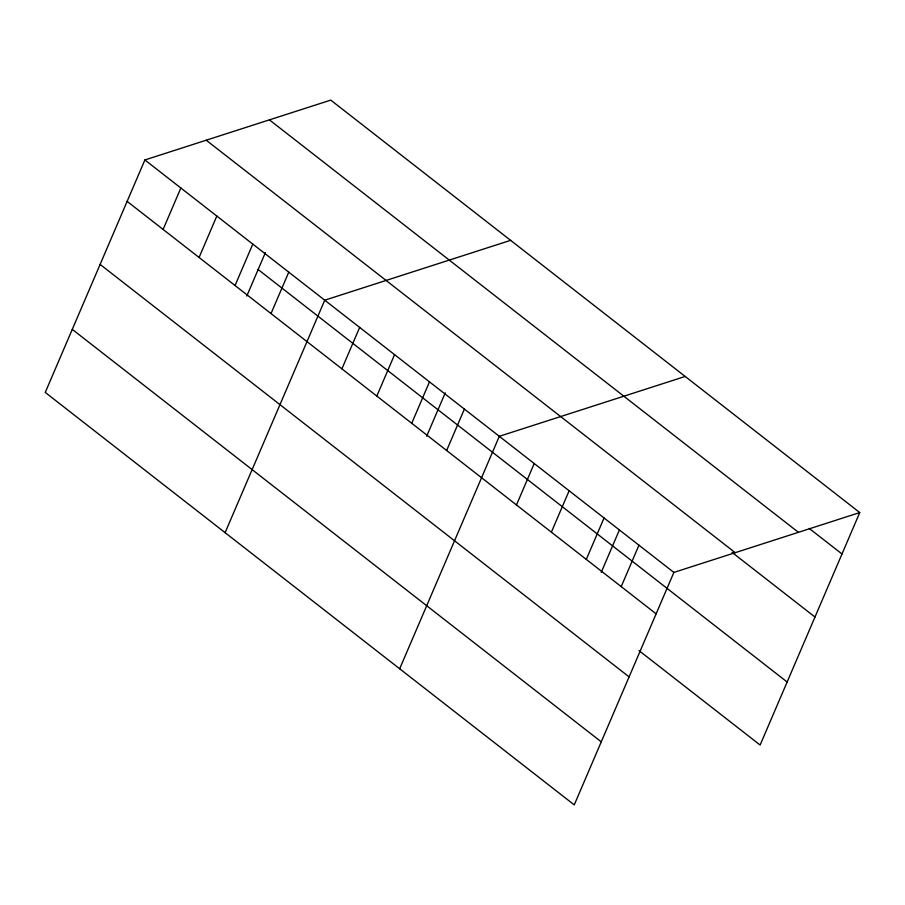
<?xml version="1.0" encoding="UTF-8"?>
<svg xmlns="http://www.w3.org/2000/svg" width="905" height="905" viewBox="0 0 905 905"><rect width="100%" height="100%" fill="white"/><g stroke="black" fill="none" stroke-linecap="round" stroke-linejoin="round"><path stroke-width="1.36" d="M144.879 159.959L45.25 392.431L574.245 804.884L673.874 572.424L859.75 512.569L330.755 100.116L144.879 159.959L673.874 572.424M163.104 229.429L180.853 188.014M199.077 257.473L216.827 216.057M235.051 285.516L252.8 244.101M246.794 296.014L265.38 252.642M271.025 313.56L288.774 272.156M225.107 532.66L324.737 300.2L510.612 240.345M341.909 368.833L359.658 327.418M376.819 396.062L394.569 354.647M411.73 423.28L429.479 381.865M426.651 436.244L445.237 392.883M446.64 450.498L464.389 409.083M399.671 668.772L499.311 436.312L685.187 376.457M516.472 504.945L534.222 463.53M551.383 532.163L569.132 490.759M586.293 559.392L604.054 517.977M601.225 572.356L619.258 530.285M621.215 586.61L638.964 545.195M859.75 512.569L760.121 745.041L639.009 650.616M809.274 528.463L842.001 553.984M269.418 119.867L798.414 532.321M206.227 140.207L735.211 552.672M732.055 552.378L814.975 617.029M258.151 269.532L787.135 681.997M127.13 201.374L656.125 613.839M100.116 264.418L629.099 676.883M72.276 329.375L601.259 741.84"/></g></svg>
